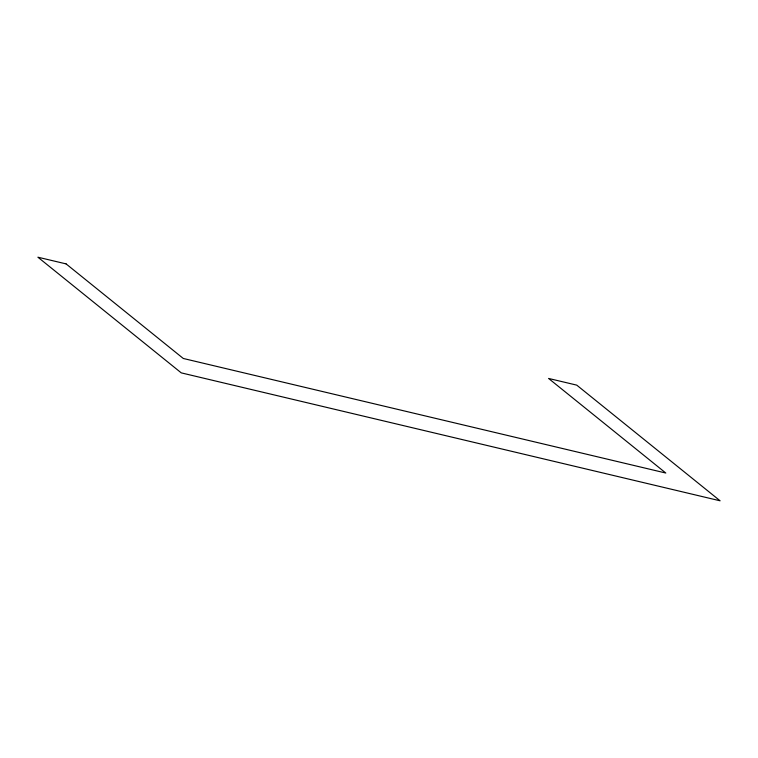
<?xml version="1.0" encoding="UTF-8"?>
<svg xmlns="http://www.w3.org/2000/svg" width="758" height="758" viewBox="0 0 758 758"><rect width="100%" height="100%" fill="white"/><g stroke="black" fill="none" stroke-linecap="round" stroke-linejoin="round"><path stroke-width="1.14" d="M66.079 263.888L37.9 257.199L181.257 372.87L720.1 500.801L576.743 385.13L548.574 378.441L665.799 473.03L183.303 358.477L66.079 263.888"/></g></svg>
